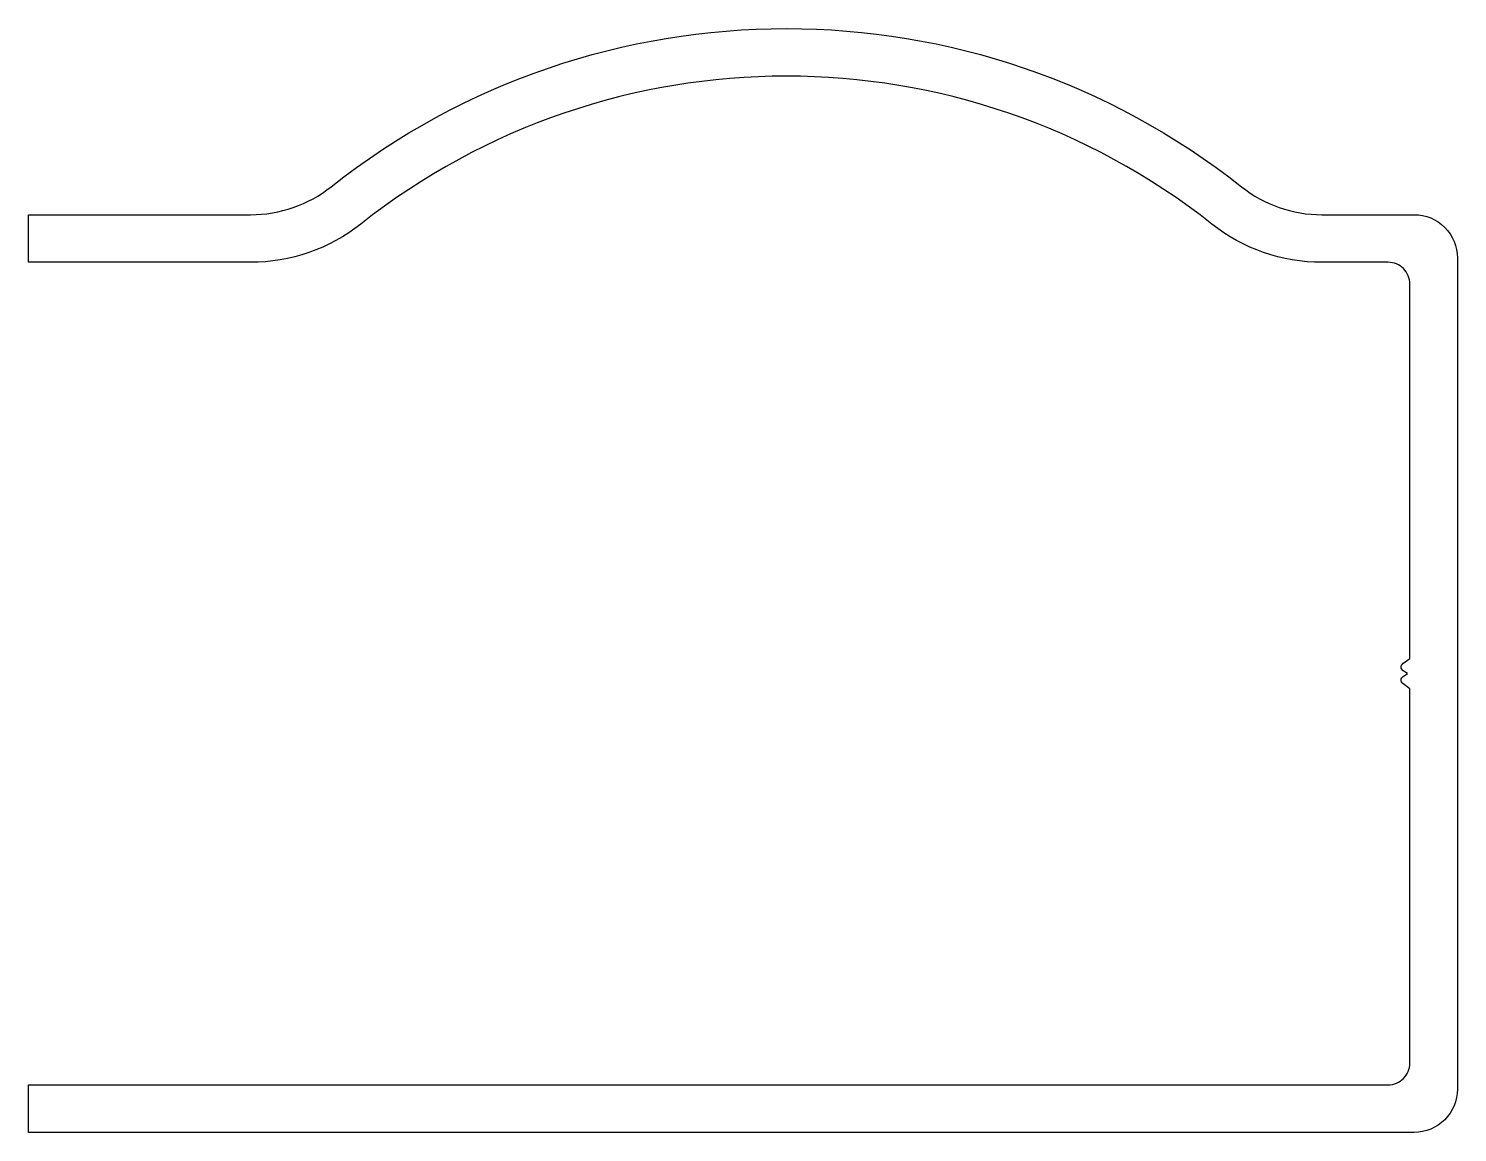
# Model space of a CAD drawing. Extents: x 698.3 to 731.3, y -26.4 to -0.9.
import ezdxf

# ---------------------------------------------------------------- set-up
doc = ezdxf.new("R2010")
doc.units = 0
doc.header["$LTSCALE"] = 15
doc.layers.get('0').update_dxf_attribs({"linetype": 'CONTINUOUS'})

msp = doc.modelspace()

# ---------------------------------------------------------------- linework, layer by layer
msp.add_lwpolyline([(728.206, -6.332, -0.168844), (725.663, -5.448, 0.347598), (706.008, -5.448, -0.168844), (703.464, -6.332), (698.335, -6.332), (698.335, -5.232), (703.464, -5.232, 0.168844), (705.325, -4.585, -0.347598), (726.345, -4.585, 0.168844), (728.206, -5.232), (730.335, -5.232, -0.414214), (731.335, -6.232), (731.335, -25.432, -0.414214), (730.335, -26.432), (698.335, -26.432), (698.335, -25.332), (729.735, -25.332, 0.414214), (730.235, -24.832), (730.235, -16.182), (730.075, -16.062, -0.524993), (730.082, -15.898), (730.185, -15.832), (730.082, -15.767, -0.524993), (730.075, -15.602), (730.235, -15.482), (730.235, -6.832, 0.414214), (729.735, -6.332)], format="xyb", close=True)

doc.saveas('drawing.dxf')
